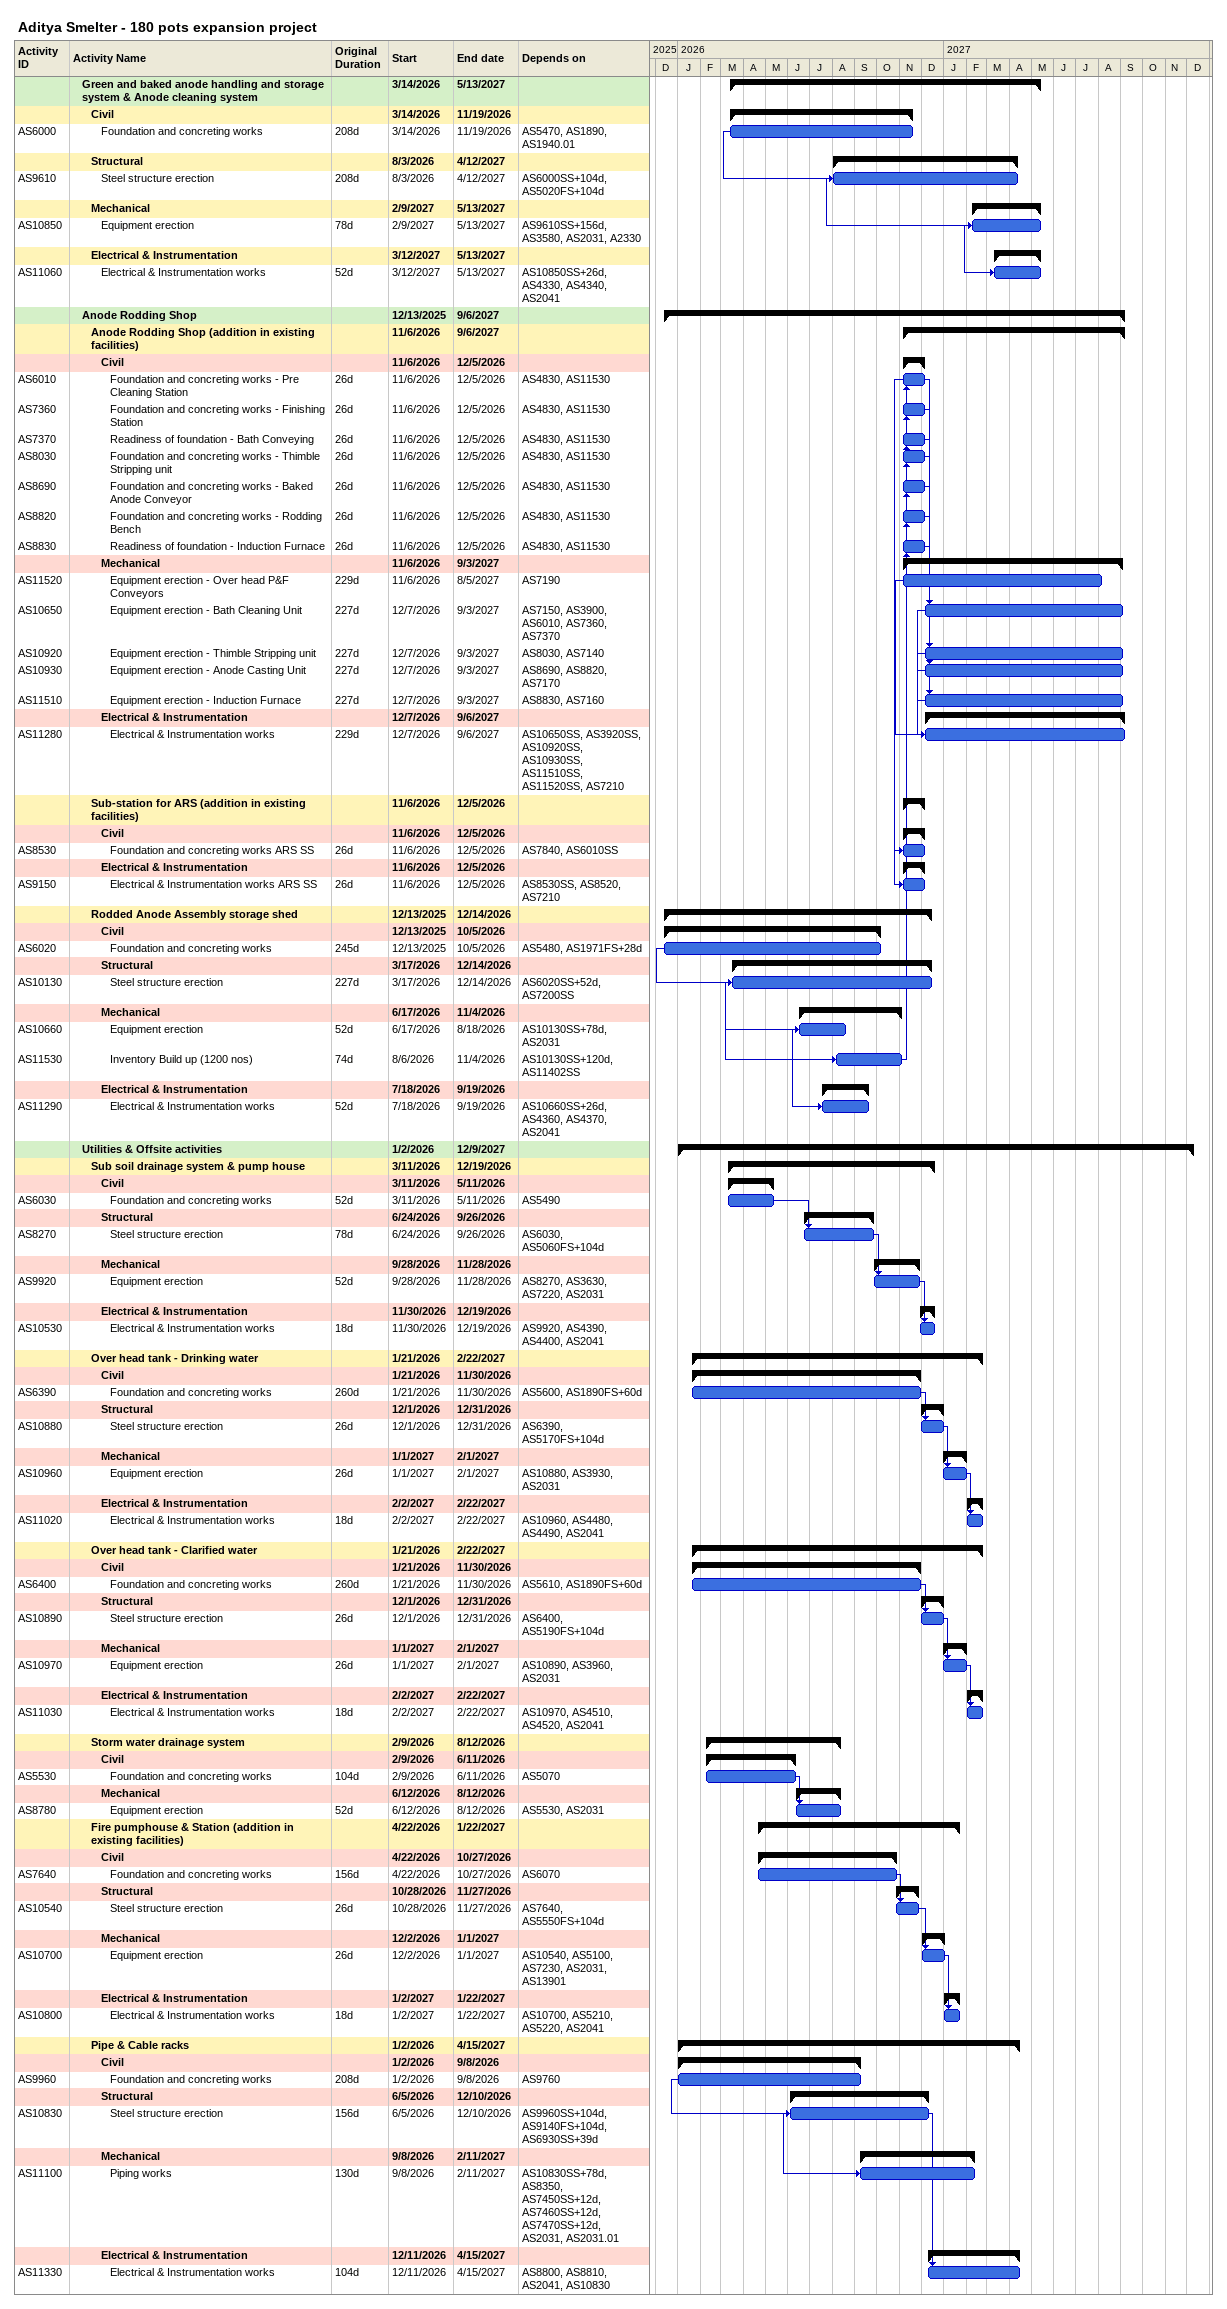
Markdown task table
Aditya Smelter - 180 pots expansion project

| ID | Level | Task | Original duration | Start | Finish | Predecessors |
|---|---|---|---|---|---|---|
|  | 2 | **Green and baked anode handling and storage system & Anode cleaning system** |  | 2026-03-14 | 2027-05-13 |  |
|  | 3 | **Civil** |  | 2026-03-14 | 2026-11-19 |  |
| AS6000 | 4 | Foundation and concreting works | 208d | 2026-03-14 | 2026-11-19 | AS5470, AS1890, AS1940.01 |
|  | 3 | **Structural** |  | 2026-08-03 | 2027-04-12 |  |
| AS9610 | 4 | Steel structure erection | 208d | 2026-08-03 | 2027-04-12 | AS6000SS+104d, AS5020FS+104d |
|  | 3 | **Mechanical** |  | 2027-02-09 | 2027-05-13 |  |
| AS10850 | 4 | Equipment erection | 78d | 2027-02-09 | 2027-05-13 | AS9610SS+156d, AS3580, AS2031, A2330 |
|  | 3 | **Electrical & Instrumentation** |  | 2027-03-12 | 2027-05-13 |  |
| AS11060 | 4 | Electrical & Instrumentation works | 52d | 2027-03-12 | 2027-05-13 | AS10850SS+26d, AS4330, AS4340, AS2041 |
|  | 2 | **Anode Rodding Shop** |  | 2025-12-13 | 2027-09-06 |  |
|  | 3 | **Anode Rodding Shop (addition in existing facilities)** |  | 2026-11-06 | 2027-09-06 |  |
|  | 4 | **Civil** |  | 2026-11-06 | 2026-12-05 |  |
| AS6010 | 5 | Foundation and concreting works - Pre Cleaning Station | 26d | 2026-11-06 | 2026-12-05 | AS4830, AS11530 |
| AS7360 | 5 | Foundation and concreting works - Finishing Station | 26d | 2026-11-06 | 2026-12-05 | AS4830, AS11530 |
| AS7370 | 5 | Readiness of foundation - Bath Conveying | 26d | 2026-11-06 | 2026-12-05 | AS4830, AS11530 |
| AS8030 | 5 | Foundation and concreting works - Thimble Stripping unit | 26d | 2026-11-06 | 2026-12-05 | AS4830, AS11530 |
| AS8690 | 5 | Foundation and concreting works - Baked Anode Conveyor | 26d | 2026-11-06 | 2026-12-05 | AS4830, AS11530 |
| AS8820 | 5 | Foundation and concreting works - Rodding Bench | 26d | 2026-11-06 | 2026-12-05 | AS4830, AS11530 |
| AS8830 | 5 | Readiness of foundation - Induction Furnace | 26d | 2026-11-06 | 2026-12-05 | AS4830, AS11530 |
|  | 4 | **Mechanical** |  | 2026-11-06 | 2027-09-03 |  |
| AS11520 | 5 | Equipment erection - Over head P&F Conveyors | 229d | 2026-11-06 | 2027-08-05 | AS7190 |
| AS10650 | 5 | Equipment erection - Bath Cleaning Unit | 227d | 2026-12-07 | 2027-09-03 | AS7150, AS3900, AS6010, AS7360, AS7370 |
| AS10920 | 5 | Equipment erection - Thimble Stripping unit | 227d | 2026-12-07 | 2027-09-03 | AS8030, AS7140 |
| AS10930 | 5 | Equipment erection - Anode Casting Unit | 227d | 2026-12-07 | 2027-09-03 | AS8690, AS8820, AS7170 |
| AS11510 | 5 | Equipment erection - Induction Furnace | 227d | 2026-12-07 | 2027-09-03 | AS8830, AS7160 |
|  | 4 | **Electrical & Instrumentation** |  | 2026-12-07 | 2027-09-06 |  |
| AS11280 | 5 | Electrical & Instrumentation works | 229d | 2026-12-07 | 2027-09-06 | AS10650SS, AS3920SS, AS10920SS, AS10930SS, AS11510SS, AS11520SS, AS7210 |
|  | 3 | **Sub-station for ARS (addition in existing facilities)** |  | 2026-11-06 | 2026-12-05 |  |
|  | 4 | **Civil** |  | 2026-11-06 | 2026-12-05 |  |
| AS8530 | 5 | Foundation and concreting works ARS SS | 26d | 2026-11-06 | 2026-12-05 | AS7840, AS6010SS |
|  | 4 | **Electrical & Instrumentation** |  | 2026-11-06 | 2026-12-05 |  |
| AS9150 | 5 | Electrical & Instrumentation works ARS SS | 26d | 2026-11-06 | 2026-12-05 | AS8530SS, AS8520, AS7210 |
|  | 3 | **Rodded Anode Assembly storage shed** |  | 2025-12-13 | 2026-12-14 |  |
|  | 4 | **Civil** |  | 2025-12-13 | 2026-10-05 |  |
| AS6020 | 5 | Foundation and concreting works | 245d | 2025-12-13 | 2026-10-05 | AS5480, AS1971FS+28d |
|  | 4 | **Structural** |  | 2026-03-17 | 2026-12-14 |  |
| AS10130 | 5 | Steel structure erection | 227d | 2026-03-17 | 2026-12-14 | AS6020SS+52d, AS7200SS |
|  | 4 | **Mechanical** |  | 2026-06-17 | 2026-11-04 |  |
| AS10660 | 5 | Equipment erection | 52d | 2026-06-17 | 2026-08-18 | AS10130SS+78d, AS2031 |
| AS11530 | 5 | Inventory Build up (1200 nos) | 74d | 2026-08-06 | 2026-11-04 | AS10130SS+120d, AS11402SS |
|  | 4 | **Electrical & Instrumentation** |  | 2026-07-18 | 2026-09-19 |  |
| AS11290 | 5 | Electrical & Instrumentation works | 52d | 2026-07-18 | 2026-09-19 | AS10660SS+26d, AS4360, AS4370, AS2041 |
|  | 2 | **Utilities & Offsite activities** |  | 2026-01-02 | 2027-12-09 |  |
|  | 3 | **Sub soil drainage system & pump house** |  | 2026-03-11 | 2026-12-19 |  |
|  | 4 | **Civil** |  | 2026-03-11 | 2026-05-11 |  |
| AS6030 | 5 | Foundation and concreting works | 52d | 2026-03-11 | 2026-05-11 | AS5490 |
|  | 4 | **Structural** |  | 2026-06-24 | 2026-09-26 |  |
| AS8270 | 5 | Steel structure erection | 78d | 2026-06-24 | 2026-09-26 | AS6030, AS5060FS+104d |
|  | 4 | **Mechanical** |  | 2026-09-28 | 2026-11-28 |  |
| AS9920 | 5 | Equipment erection | 52d | 2026-09-28 | 2026-11-28 | AS8270, AS3630, AS7220, AS2031 |
|  | 4 | **Electrical & Instrumentation** |  | 2026-11-30 | 2026-12-19 |  |
| AS10530 | 5 | Electrical & Instrumentation works | 18d | 2026-11-30 | 2026-12-19 | AS9920, AS4390, AS4400, AS2041 |
|  | 3 | **Over head tank - Drinking water** |  | 2026-01-21 | 2027-02-22 |  |
|  | 4 | **Civil** |  | 2026-01-21 | 2026-11-30 |  |
| AS6390 | 5 | Foundation and concreting works | 260d | 2026-01-21 | 2026-11-30 | AS5600, AS1890FS+60d |
|  | 4 | **Structural** |  | 2026-12-01 | 2026-12-31 |  |
| AS10880 | 5 | Steel structure erection | 26d | 2026-12-01 | 2026-12-31 | AS6390, AS5170FS+104d |
|  | 4 | **Mechanical** |  | 2027-01-01 | 2027-02-01 |  |
| AS10960 | 5 | Equipment erection | 26d | 2027-01-01 | 2027-02-01 | AS10880, AS3930, AS2031 |
|  | 4 | **Electrical & Instrumentation** |  | 2027-02-02 | 2027-02-22 |  |
| AS11020 | 5 | Electrical & Instrumentation works | 18d | 2027-02-02 | 2027-02-22 | AS10960, AS4480, AS4490, AS2041 |
|  | 3 | **Over head tank - Clarified water** |  | 2026-01-21 | 2027-02-22 |  |
|  | 4 | **Civil** |  | 2026-01-21 | 2026-11-30 |  |
| AS6400 | 5 | Foundation and concreting works | 260d | 2026-01-21 | 2026-11-30 | AS5610, AS1890FS+60d |
|  | 4 | **Structural** |  | 2026-12-01 | 2026-12-31 |  |
| AS10890 | 5 | Steel structure erection | 26d | 2026-12-01 | 2026-12-31 | AS6400, AS5190FS+104d |
|  | 4 | **Mechanical** |  | 2027-01-01 | 2027-02-01 |  |
| AS10970 | 5 | Equipment erection | 26d | 2027-01-01 | 2027-02-01 | AS10890, AS3960, AS2031 |
|  | 4 | **Electrical & Instrumentation** |  | 2027-02-02 | 2027-02-22 |  |
| AS11030 | 5 | Electrical & Instrumentation works | 18d | 2027-02-02 | 2027-02-22 | AS10970, AS4510, AS4520, AS2041 |
|  | 3 | **Storm water drainage system** |  | 2026-02-09 | 2026-08-12 |  |
|  | 4 | **Civil** |  | 2026-02-09 | 2026-06-11 |  |
| AS5530 | 5 | Foundation and concreting works | 104d | 2026-02-09 | 2026-06-11 | AS5070 |
|  | 4 | **Mechanical** |  | 2026-06-12 | 2026-08-12 |  |
| AS8780 | 5 | Equipment erection | 52d | 2026-06-12 | 2026-08-12 | AS5530, AS2031 |
|  | 3 | **Fire pumphouse & Station (addition in existing facilities)** |  | 2026-04-22 | 2027-01-22 |  |
|  | 4 | **Civil** |  | 2026-04-22 | 2026-10-27 |  |
| AS7640 | 5 | Foundation and concreting works | 156d | 2026-04-22 | 2026-10-27 | AS6070 |
|  | 4 | **Structural** |  | 2026-10-28 | 2026-11-27 |  |
| AS10540 | 5 | Steel structure erection | 26d | 2026-10-28 | 2026-11-27 | AS7640, AS5550FS+104d |
|  | 4 | **Mechanical** |  | 2026-12-02 | 2027-01-01 |  |
| AS10700 | 5 | Equipment erection | 26d | 2026-12-02 | 2027-01-01 | AS10540, AS5100, AS7230, AS2031, AS13901 |
|  | 4 | **Electrical & Instrumentation** |  | 2027-01-02 | 2027-01-22 |  |
| AS10800 | 5 | Electrical & Instrumentation works | 18d | 2027-01-02 | 2027-01-22 | AS10700, AS5210, AS5220, AS2041 |
|  | 3 | **Pipe & Cable racks** |  | 2026-01-02 | 2027-04-15 |  |
|  | 4 | **Civil** |  | 2026-01-02 | 2026-09-08 |  |
| AS9960 | 5 | Foundation and concreting works | 208d | 2026-01-02 | 2026-09-08 | AS9760 |
|  | 4 | **Structural** |  | 2026-06-05 | 2026-12-10 |  |
| AS10830 | 5 | Steel structure erection | 156d | 2026-06-05 | 2026-12-10 | AS9960SS+104d, AS9140FS+104d, AS6930SS+39d |
|  | 4 | **Mechanical** |  | 2026-09-08 | 2027-02-11 |  |
| AS11100 | 5 | Piping works | 130d | 2026-09-08 | 2027-02-11 | AS10830SS+78d, AS8350, AS7450SS+12d, AS7460SS+12d, AS7470SS+12d, AS2031, AS2031.01 |
|  | 4 | **Electrical & Instrumentation** |  | 2026-12-11 | 2027-04-15 |  |
| AS11330 | 5 | Electrical & Instrumentation works | 104d | 2026-12-11 | 2027-04-15 | AS8800, AS8810, AS2041, AS10830 |
